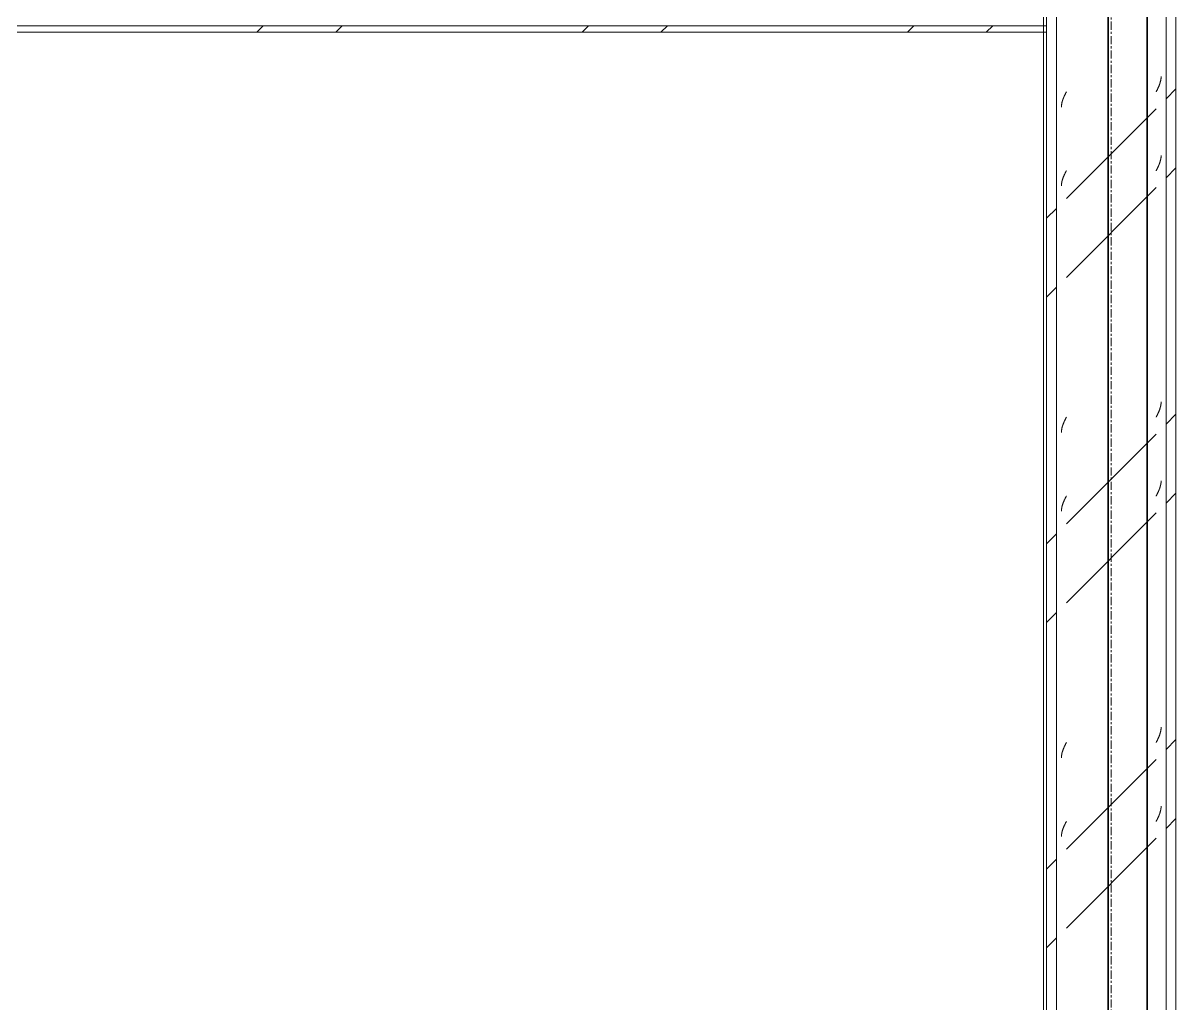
# Model space of a CAD drawing. Header units: centimetres. Extents: x -6741 to 14818, y -293 to 1595.
# Drawn here: x 8670.9 to 8849.1, y 208.7 to 360.3 of the extents above; entities that cross this region are included whole.
import ezdxf

# ---------------------------------------------------------------- set-up
doc = ezdxf.new("R2010")
doc.units = ezdxf.units.CM
doc.linetypes.add('Grid Line', pattern=[2.2225, 1.27, -0.3175, 0.3175, -0.3175])
for name, color, linetype, lineweight in [('I-WALL', 7, 'Continuous', 9), ('S-BEAM', 7, 'Continuous', 9), ('S-COLS', 7, 'Continuous', 9), ('S-GRID', 7, 'Continuous', 9)]:
    doc.layers.add(name, color=color, linetype=linetype, lineweight=lineweight)
pattern_1 = [(45, (50.4, 0), (-25.14472, 25.14472), []), (45, (50.4, 38.1), (-25.14472, 25.14472), [])]

# ---------------------------------------------------------------- blocks, each defined once
blk = doc.blocks.new('PQ_RVR_ARQ-01_ZZ_ZZ_MO_T_A_rvt-3-Elevación Eje 8-9')
at = {"layer": 'I-WALL', "color": 254, "lineweight": 35, "true_color": 0xcccccc}
for p, q in [((-6100.94, 494), (-6100.94, 94)), ((-6094.88, 94), (-6094.88, 494))]:
    blk.add_line(p, q, dxfattribs=at)
at = {"layer": 'I-WALL', "color": 254, "true_color": 0xcccccc}
blk.add_line((-6110.94, 94), (-6110.94, 365.31), dxfattribs=at)
blk = doc.blocks.new('FP_20-Elevación Eje 8-9')
at = {"layer": 'S-COLS', "color": 9, "true_color": 0xc0c0c0}
for p, q in [((-6092.88, 351.09), (-6092.87, 351.13)), ((-6092.87, 351.13), (-6092.86, 351.17)), ((-6092.86, 351.17), (-6092.85, 351.21)), ((-6092.85, 351.21), (-6092.84, 351.24)), ((-6092.84, 351.24), (-6092.83, 351.28)), ((-6092.83, 351.28), (-6092.82, 351.32)), ((-6092.82, 351.32), (-6092.81, 351.36)), ((-6092.81, 351.36), (-6092.8, 351.39)), ((-6092.8, 351.39), (-6092.79, 351.43)), ((-6092.79, 351.47), (-6092.78, 351.5)), ((-6092.79, 351.43), (-6092.79, 351.47)), ((-6092.78, 351.5), (-6092.77, 351.54)), ((-6092.77, 351.58), (-6092.76, 351.62)), ((-6092.77, 351.54), (-6092.77, 351.58)), ((-6092.76, 351.65), (-6092.75, 351.69)), ((-6092.76, 351.62), (-6092.76, 351.65)), ((-6092.75, 351.77), (-6092.74, 351.8)), ((-6092.75, 351.73), (-6092.75, 351.77)), ((-6092.75, 351.69), (-6092.75, 351.73)), ((-6092.74, 351.95), (-6092.74, 351.99)), ((-6092.74, 351.91), (-6092.74, 351.95)), ((-6092.74, 351.88), (-6092.74, 351.91)), ((-6092.74, 351.84), (-6092.74, 351.88)), ((-6092.74, 351.8), (-6092.74, 351.84)), ((-6093.5, 349.64), (-6093.49, 349.68)), ((-6093.49, 349.68), (-6093.47, 349.71)), ((-6093.47, 349.71), (-6093.45, 349.75)), ((-6093.45, 349.75), (-6093.43, 349.79)), ((-6093.43, 349.79), (-6093.41, 349.83)), ((-6093.41, 349.83), (-6093.39, 349.86)), ((-6093.39, 349.86), (-6093.37, 349.9)), ((-6093.37, 349.9), (-6093.35, 349.94)), ((-6093.35, 349.94), (-6093.34, 349.97)), ((-6093.34, 349.97), (-6093.32, 350.01)), ((-6093.32, 350.01), (-6093.3, 350.05)), ((-6093.3, 350.05), (-6093.28, 350.09)), ((-6093.28, 350.09), (-6093.26, 350.12)), ((-6093.26, 350.12), (-6093.25, 350.16)), ((-6093.25, 350.16), (-6093.23, 350.2)), ((-6093.23, 350.2), (-6093.21, 350.24)), ((-6093.21, 350.24), (-6093.19, 350.27)), ((-6093.19, 350.27), (-6093.18, 350.31)), ((-6093.18, 350.31), (-6093.16, 350.35)), ((-6093.16, 350.35), (-6093.14, 350.39)), ((-6093.14, 350.39), (-6093.13, 350.42)), ((-6093.13, 350.42), (-6093.11, 350.46)), ((-6093.11, 350.46), (-6093.09, 350.5)), ((-6093.09, 350.5), (-6093.08, 350.53)), ((-6093.08, 350.53), (-6093.06, 350.57)), ((-6093.06, 350.57), (-6093.05, 350.61)), ((-6093.05, 350.61), (-6093.03, 350.65)), ((-6093.03, 350.65), (-6093.02, 350.68)), ((-6093.02, 350.68), (-6093, 350.72)), ((-6093, 350.72), (-6092.99, 350.76)), ((-6092.99, 350.76), (-6092.97, 350.8)), ((-6092.97, 350.8), (-6092.96, 350.83)), ((-6092.96, 350.83), (-6092.95, 350.87)), ((-6092.95, 350.87), (-6092.94, 350.91)), ((-6092.94, 350.91), (-6092.92, 350.94)), ((-6092.92, 350.94), (-6092.91, 350.98)), ((-6092.91, 350.98), (-6092.9, 351.02)), ((-6092.9, 351.02), (-6092.89, 351.06)), ((-6092.89, 351.06), (-6092.88, 351.09)), ((-6092.96, 338.64), (-6092.95, 338.68)), ((-6092.95, 338.68), (-6092.94, 338.72)), ((-6092.94, 338.72), (-6092.92, 338.76)), ((-6092.92, 338.76), (-6092.91, 338.79)), ((-6092.91, 338.79), (-6092.9, 338.83)), ((-6092.9, 338.83), (-6092.89, 338.87)), ((-6092.89, 338.87), (-6092.88, 338.9)), ((-6092.88, 338.9), (-6092.87, 338.94)), ((-6092.87, 338.94), (-6092.86, 338.98)), ((-6092.86, 338.98), (-6092.85, 339.02)), ((-6092.85, 339.02), (-6092.84, 339.05)), ((-6092.84, 339.05), (-6092.83, 339.09)), ((-6092.83, 339.09), (-6092.82, 339.13)), ((-6092.82, 339.13), (-6092.81, 339.17)), ((-6092.81, 339.17), (-6092.8, 339.2)), ((-6092.8, 339.2), (-6092.79, 339.24)), ((-6092.79, 339.28), (-6092.78, 339.31)), ((-6092.79, 339.24), (-6092.79, 339.28)), ((-6092.78, 339.31), (-6092.77, 339.35)), ((-6092.77, 339.39), (-6092.76, 339.43)), ((-6092.77, 339.35), (-6092.77, 339.39)), ((-6092.76, 339.46), (-6092.75, 339.5)), ((-6092.76, 339.43), (-6092.76, 339.46)), ((-6092.75, 339.58), (-6092.74, 339.61)), ((-6092.75, 339.54), (-6092.75, 339.58)), ((-6092.75, 339.5), (-6092.75, 339.54)), ((-6092.74, 339.76), (-6092.74, 339.8)), ((-6092.74, 339.73), (-6092.74, 339.76)), ((-6092.74, 339.69), (-6092.74, 339.73)), ((-6092.74, 339.65), (-6092.74, 339.69)), ((-6092.74, 339.61), (-6092.74, 339.65)), ((-6093.5, 337.45), (-6093.49, 337.49)), ((-6093.49, 337.49), (-6093.47, 337.52)), ((-6093.47, 337.52), (-6093.45, 337.56)), ((-6093.45, 337.56), (-6093.43, 337.6)), ((-6093.43, 337.6), (-6093.41, 337.64)), ((-6093.41, 337.64), (-6093.39, 337.67)), ((-6093.39, 337.67), (-6093.37, 337.71)), ((-6093.37, 337.71), (-6093.35, 337.75)), ((-6093.35, 337.75), (-6093.34, 337.79)), ((-6093.34, 337.79), (-6093.32, 337.82)), ((-6093.32, 337.82), (-6093.3, 337.86)), ((-6093.3, 337.86), (-6093.28, 337.9)), ((-6093.28, 337.9), (-6093.26, 337.93)), ((-6093.26, 337.93), (-6093.25, 337.97)), ((-6093.25, 337.97), (-6093.23, 338.01)), ((-6093.23, 338.01), (-6093.21, 338.05)), ((-6093.21, 338.05), (-6093.19, 338.08)), ((-6093.19, 338.08), (-6093.18, 338.12)), ((-6093.18, 338.12), (-6093.16, 338.16)), ((-6093.16, 338.16), (-6093.14, 338.2)), ((-6093.14, 338.2), (-6093.13, 338.23)), ((-6093.13, 338.23), (-6093.11, 338.27)), ((-6093.11, 338.27), (-6093.09, 338.31)), ((-6093.09, 338.31), (-6093.08, 338.34)), ((-6093.08, 338.34), (-6093.06, 338.38)), ((-6093.06, 338.38), (-6093.05, 338.42)), ((-6093.05, 338.42), (-6093.03, 338.46)), ((-6093.03, 338.46), (-6093.02, 338.49)), ((-6093.02, 338.49), (-6093, 338.53)), ((-6093, 338.53), (-6092.99, 338.57)), ((-6092.99, 338.57), (-6092.97, 338.61)), ((-6092.97, 338.61), (-6092.96, 338.64)), ((-6092.79, 301.18), (-6092.78, 301.21)), ((-6092.78, 301.21), (-6092.77, 301.25)), ((-6092.77, 301.29), (-6092.76, 301.33)), ((-6092.77, 301.25), (-6092.77, 301.29)), ((-6092.76, 301.36), (-6092.75, 301.4)), ((-6092.76, 301.33), (-6092.76, 301.36)), ((-6092.75, 301.48), (-6092.74, 301.51)), ((-6092.75, 301.44), (-6092.75, 301.48)), ((-6092.75, 301.4), (-6092.75, 301.44)), ((-6092.74, 301.66), (-6092.74, 301.7)), ((-6092.74, 301.63), (-6092.74, 301.66)), ((-6092.74, 301.59), (-6092.74, 301.63)), ((-6092.74, 301.55), (-6092.74, 301.59)), ((-6092.74, 301.51), (-6092.74, 301.55)), ((-6093.47, 299.42), (-6093.45, 299.46)), ((-6093.45, 299.46), (-6093.43, 299.5)), ((-6093.43, 299.5), (-6093.41, 299.54)), ((-6093.41, 299.54), (-6093.39, 299.57)), ((-6093.39, 299.57), (-6093.37, 299.61)), ((-6093.37, 299.61), (-6093.35, 299.65)), ((-6093.35, 299.65), (-6093.34, 299.69)), ((-6093.34, 299.69), (-6093.32, 299.72)), ((-6093.32, 299.72), (-6093.3, 299.76)), ((-6093.3, 299.76), (-6093.28, 299.8)), ((-6093.28, 299.8), (-6093.26, 299.83)), ((-6093.26, 299.83), (-6093.25, 299.87)), ((-6093.25, 299.87), (-6093.23, 299.91)), ((-6093.23, 299.91), (-6093.21, 299.95)), ((-6093.21, 299.95), (-6093.19, 299.98)), ((-6093.19, 299.98), (-6093.18, 300.02)), ((-6093.18, 300.02), (-6093.16, 300.06)), ((-6093.16, 300.06), (-6093.14, 300.1)), ((-6093.14, 300.1), (-6093.13, 300.13)), ((-6093.13, 300.13), (-6093.11, 300.17)), ((-6093.11, 300.17), (-6093.09, 300.21)), ((-6093.09, 300.21), (-6093.08, 300.24)), ((-6093.08, 300.24), (-6093.06, 300.28)), ((-6093.06, 300.28), (-6093.05, 300.32)), ((-6093.05, 300.32), (-6093.03, 300.36)), ((-6093.03, 300.36), (-6093.02, 300.39)), ((-6093.02, 300.39), (-6093, 300.43)), ((-6093, 300.43), (-6092.99, 300.47)), ((-6092.99, 300.47), (-6092.97, 300.51)), ((-6092.97, 300.51), (-6092.96, 300.54)), ((-6092.96, 300.54), (-6092.95, 300.58)), ((-6092.95, 300.58), (-6092.94, 300.62)), ((-6092.94, 300.62), (-6092.92, 300.66)), ((-6092.92, 300.66), (-6092.91, 300.69)), ((-6092.91, 300.69), (-6092.9, 300.73)), ((-6092.9, 300.73), (-6092.89, 300.77)), ((-6092.89, 300.77), (-6092.88, 300.8)), ((-6092.88, 300.8), (-6092.87, 300.84)), ((-6092.87, 300.84), (-6092.86, 300.88)), ((-6092.86, 300.88), (-6092.85, 300.92)), ((-6092.85, 300.92), (-6092.84, 300.95)), ((-6092.84, 300.95), (-6092.83, 300.99)), ((-6092.83, 300.99), (-6092.82, 301.03)), ((-6092.82, 301.03), (-6092.81, 301.07)), ((-6092.81, 301.07), (-6092.8, 301.1)), ((-6092.8, 301.1), (-6092.79, 301.14)), ((-6092.79, 301.14), (-6092.79, 301.18)), ((-6093.5, 299.35), (-6093.49, 299.39)), ((-6093.49, 299.39), (-6093.47, 299.42)), ((-6092.85, 288.73), (-6092.84, 288.76)), ((-6092.84, 288.76), (-6092.83, 288.8)), ((-6092.83, 288.8), (-6092.82, 288.84)), ((-6092.82, 288.84), (-6092.81, 288.88)), ((-6092.81, 288.88), (-6092.8, 288.91)), ((-6092.8, 288.91), (-6092.79, 288.95)), ((-6092.79, 288.99), (-6092.78, 289.03)), ((-6092.79, 288.95), (-6092.79, 288.99)), ((-6092.78, 289.03), (-6092.77, 289.06)), ((-6092.77, 289.1), (-6092.76, 289.14)), ((-6092.77, 289.06), (-6092.77, 289.1)), ((-6092.76, 289.17), (-6092.75, 289.21)), ((-6092.76, 289.14), (-6092.76, 289.17)), ((-6092.75, 289.29), (-6092.74, 289.32)), ((-6092.75, 289.25), (-6092.75, 289.29)), ((-6092.75, 289.21), (-6092.75, 289.25)), ((-6092.74, 289.47), (-6092.74, 289.51)), ((-6092.74, 289.44), (-6092.74, 289.47)), ((-6092.74, 289.4), (-6092.74, 289.44)), ((-6092.74, 289.36), (-6092.74, 289.4)), ((-6092.74, 289.32), (-6092.74, 289.36)), ((-6093.5, 287.16), (-6093.49, 287.2)), ((-6093.49, 287.2), (-6093.47, 287.23)), ((-6093.47, 287.23), (-6093.45, 287.27)), ((-6093.45, 287.27), (-6093.43, 287.31)), ((-6093.43, 287.31), (-6093.41, 287.35)), ((-6093.41, 287.35), (-6093.39, 287.38)), ((-6093.39, 287.38), (-6093.37, 287.42)), ((-6093.37, 287.42), (-6093.35, 287.46)), ((-6093.35, 287.46), (-6093.34, 287.5)), ((-6093.34, 287.5), (-6093.32, 287.53)), ((-6093.32, 287.53), (-6093.3, 287.57)), ((-6093.3, 287.57), (-6093.28, 287.61)), ((-6093.28, 287.61), (-6093.26, 287.65)), ((-6093.26, 287.65), (-6093.25, 287.68)), ((-6093.25, 287.68), (-6093.23, 287.72)), ((-6093.23, 287.72), (-6093.21, 287.76)), ((-6093.21, 287.76), (-6093.19, 287.79)), ((-6093.19, 287.79), (-6093.18, 287.83)), ((-6093.18, 287.83), (-6093.16, 287.87)), ((-6093.16, 287.87), (-6093.14, 287.91)), ((-6093.14, 287.91), (-6093.13, 287.94)), ((-6093.13, 287.94), (-6093.11, 287.98)), ((-6093.11, 287.98), (-6093.09, 288.02)), ((-6093.09, 288.02), (-6093.08, 288.06)), ((-6093.08, 288.06), (-6093.06, 288.09)), ((-6093.06, 288.09), (-6093.05, 288.13)), ((-6093.05, 288.13), (-6093.03, 288.17)), ((-6093.03, 288.17), (-6093.02, 288.2)), ((-6093.02, 288.2), (-6093, 288.24)), ((-6093, 288.24), (-6092.99, 288.28)), ((-6092.99, 288.28), (-6092.97, 288.32)), ((-6092.97, 288.32), (-6092.96, 288.35)), ((-6092.96, 288.35), (-6092.95, 288.39)), ((-6092.95, 288.39), (-6092.94, 288.43)), ((-6092.94, 288.43), (-6092.92, 288.47)), ((-6092.92, 288.47), (-6092.91, 288.5)), ((-6092.91, 288.5), (-6092.9, 288.54)), ((-6092.9, 288.54), (-6092.89, 288.58)), ((-6092.89, 288.58), (-6092.88, 288.62)), ((-6092.88, 288.62), (-6092.87, 288.65)), ((-6092.87, 288.65), (-6092.86, 288.69)), ((-6092.86, 288.69), (-6092.85, 288.73)), ((-6092.74, 251.37), (-6092.74, 251.41)), ((-6092.74, 251.34), (-6092.74, 251.37)), ((-6092.74, 251.3), (-6092.74, 251.34)), ((-6093.28, 249.51), (-6093.26, 249.55)), ((-6093.26, 249.55), (-6093.25, 249.58)), ((-6093.25, 249.58), (-6093.23, 249.62)), ((-6093.23, 249.62), (-6093.21, 249.66)), ((-6093.21, 249.66), (-6093.19, 249.69)), ((-6093.19, 249.69), (-6093.18, 249.73)), ((-6093.18, 249.73), (-6093.16, 249.77)), ((-6093.16, 249.77), (-6093.14, 249.81)), ((-6093.14, 249.81), (-6093.13, 249.84)), ((-6093.13, 249.84), (-6093.11, 249.88)), ((-6093.11, 249.88), (-6093.09, 249.92)), ((-6093.09, 249.92), (-6093.08, 249.96)), ((-6093.08, 249.96), (-6093.06, 249.99)), ((-6093.06, 249.99), (-6093.05, 250.03)), ((-6093.05, 250.03), (-6093.03, 250.07)), ((-6093.03, 250.07), (-6093.02, 250.1)), ((-6093.02, 250.1), (-6093, 250.14)), ((-6093, 250.14), (-6092.99, 250.18)), ((-6092.99, 250.18), (-6092.97, 250.22)), ((-6092.97, 250.22), (-6092.96, 250.25)), ((-6092.96, 250.25), (-6092.95, 250.29)), ((-6092.95, 250.29), (-6092.94, 250.33)), ((-6092.94, 250.33), (-6092.92, 250.37)), ((-6092.92, 250.37), (-6092.91, 250.4)), ((-6092.91, 250.4), (-6092.9, 250.44)), ((-6092.9, 250.44), (-6092.89, 250.48)), ((-6092.89, 250.48), (-6092.88, 250.52)), ((-6092.88, 250.52), (-6092.87, 250.55)), ((-6092.87, 250.55), (-6092.86, 250.59)), ((-6092.86, 250.59), (-6092.85, 250.63)), ((-6092.85, 250.63), (-6092.84, 250.66)), ((-6092.84, 250.66), (-6092.83, 250.7)), ((-6092.83, 250.7), (-6092.82, 250.74)), ((-6092.82, 250.74), (-6092.81, 250.78)), ((-6092.81, 250.78), (-6092.8, 250.81)), ((-6092.8, 250.81), (-6092.79, 250.85)), ((-6092.79, 250.89), (-6092.78, 250.93)), ((-6092.79, 250.85), (-6092.79, 250.89)), ((-6092.78, 250.93), (-6092.77, 250.96)), ((-6092.77, 251), (-6092.76, 251.04)), ((-6092.77, 250.96), (-6092.77, 251)), ((-6092.76, 251.07), (-6092.75, 251.11)), ((-6092.76, 251.04), (-6092.76, 251.07)), ((-6092.75, 251.19), (-6092.74, 251.22)), ((-6092.75, 251.15), (-6092.75, 251.19)), ((-6092.75, 251.11), (-6092.75, 251.15)), ((-6092.74, 251.26), (-6092.74, 251.3)), ((-6092.74, 251.22), (-6092.74, 251.26)), ((-6093.5, 249.06), (-6093.49, 249.1)), ((-6093.49, 249.1), (-6093.47, 249.13)), ((-6093.47, 249.13), (-6093.45, 249.17)), ((-6093.45, 249.17), (-6093.43, 249.21)), ((-6093.43, 249.21), (-6093.41, 249.25)), ((-6093.41, 249.25), (-6093.39, 249.28)), ((-6093.39, 249.28), (-6093.37, 249.32)), ((-6093.37, 249.32), (-6093.35, 249.36)), ((-6093.35, 249.36), (-6093.34, 249.4)), ((-6093.34, 249.4), (-6093.32, 249.43)), ((-6093.32, 249.43), (-6093.3, 249.47)), ((-6093.3, 249.47), (-6093.28, 249.51)), ((-6092.77, 238.81), (-6092.76, 238.85)), ((-6092.76, 238.89), (-6092.75, 238.92)), ((-6092.76, 238.85), (-6092.76, 238.89)), ((-6092.75, 239), (-6092.74, 239.03)), ((-6092.75, 238.96), (-6092.75, 239)), ((-6092.75, 238.92), (-6092.75, 238.96)), ((-6092.74, 239.18), (-6092.74, 239.22)), ((-6092.74, 239.15), (-6092.74, 239.18)), ((-6092.74, 239.11), (-6092.74, 239.15)), ((-6092.74, 239.07), (-6092.74, 239.11)), ((-6092.74, 239.03), (-6092.74, 239.07)), ((-6093.43, 237.02), (-6093.41, 237.06)), ((-6093.41, 237.06), (-6093.39, 237.09)), ((-6093.39, 237.09), (-6093.37, 237.13)), ((-6093.37, 237.13), (-6093.35, 237.17)), ((-6093.35, 237.17), (-6093.34, 237.21)), ((-6093.34, 237.21), (-6093.32, 237.24)), ((-6093.32, 237.24), (-6093.3, 237.28)), ((-6093.3, 237.28), (-6093.28, 237.32)), ((-6093.28, 237.32), (-6093.26, 237.36)), ((-6093.26, 237.36), (-6093.25, 237.39)), ((-6093.25, 237.39), (-6093.23, 237.43)), ((-6093.23, 237.43), (-6093.21, 237.47)), ((-6093.21, 237.47), (-6093.19, 237.5)), ((-6093.19, 237.5), (-6093.18, 237.54)), ((-6093.18, 237.54), (-6093.16, 237.58)), ((-6093.16, 237.58), (-6093.14, 237.62)), ((-6093.14, 237.62), (-6093.13, 237.65)), ((-6093.13, 237.65), (-6093.11, 237.69)), ((-6093.11, 237.69), (-6093.09, 237.73)), ((-6093.09, 237.73), (-6093.08, 237.77)), ((-6093.08, 237.77), (-6093.06, 237.8)), ((-6093.06, 237.8), (-6093.05, 237.84)), ((-6093.05, 237.84), (-6093.03, 237.88)), ((-6093.03, 237.88), (-6093.02, 237.92)), ((-6093.02, 237.92), (-6093, 237.95)), ((-6093, 237.95), (-6092.99, 237.99)), ((-6092.99, 237.99), (-6092.97, 238.03)), ((-6092.97, 238.03), (-6092.96, 238.06)), ((-6092.96, 238.06), (-6092.95, 238.1)), ((-6092.95, 238.1), (-6092.94, 238.14)), ((-6092.94, 238.14), (-6092.92, 238.18)), ((-6092.92, 238.18), (-6092.91, 238.21)), ((-6092.91, 238.21), (-6092.9, 238.25)), ((-6092.9, 238.25), (-6092.89, 238.29)), ((-6092.89, 238.29), (-6092.88, 238.33)), ((-6092.88, 238.33), (-6092.87, 238.36)), ((-6092.87, 238.36), (-6092.86, 238.4)), ((-6092.86, 238.4), (-6092.85, 238.44)), ((-6092.85, 238.44), (-6092.84, 238.47)), ((-6092.84, 238.47), (-6092.83, 238.51)), ((-6092.83, 238.51), (-6092.82, 238.55)), ((-6092.82, 238.55), (-6092.81, 238.59)), ((-6092.81, 238.59), (-6092.8, 238.62)), ((-6092.8, 238.62), (-6092.79, 238.66)), ((-6092.79, 238.7), (-6092.78, 238.74)), ((-6092.79, 238.66), (-6092.79, 238.7)), ((-6092.78, 238.74), (-6092.77, 238.77)), ((-6092.77, 238.77), (-6092.77, 238.81)), ((-6093.5, 236.87), (-6093.49, 236.91)), ((-6093.49, 236.91), (-6093.47, 236.95)), ((-6093.47, 236.95), (-6093.45, 236.98)), ((-6093.45, 236.98), (-6093.43, 237.02))]:
    blk.add_line(p, q, dxfattribs=at)
blk = doc.blocks.new('FP_21-Elevación Eje 8-9')
at = {"layer": 'S-COLS', "color": 9, "true_color": 0xc0c0c0}
for p, q in [((-6107.55, 349.3), (-6107.53, 349.34)), ((-6107.53, 349.34), (-6107.52, 349.38)), ((-6107.52, 349.38), (-6107.5, 349.42)), ((-6107.5, 349.42), (-6107.48, 349.45)), ((-6107.48, 349.45), (-6107.46, 349.49)), ((-6107.46, 349.49), (-6107.44, 349.53)), ((-6107.44, 349.53), (-6107.42, 349.56)), ((-6107.42, 349.56), (-6107.4, 349.6)), ((-6107.4, 349.6), (-6107.38, 349.64)), ((-6108.14, 347.55), (-6108.13, 347.59)), ((-6108.13, 347.66), (-6108.12, 347.7)), ((-6108.13, 347.62), (-6108.13, 347.66)), ((-6108.13, 347.59), (-6108.13, 347.62)), ((-6108.12, 347.7), (-6108.11, 347.74)), ((-6108.11, 347.77), (-6108.1, 347.81)), ((-6108.11, 347.74), (-6108.11, 347.77)), ((-6108.1, 347.81), (-6108.09, 347.85)), ((-6108.09, 347.89), (-6108.08, 347.92)), ((-6108.09, 347.85), (-6108.09, 347.89)), ((-6108.08, 347.92), (-6108.07, 347.96)), ((-6108.07, 347.96), (-6108.06, 348)), ((-6108.06, 348), (-6108.05, 348.03)), ((-6108.05, 348.03), (-6108.04, 348.07)), ((-6108.04, 348.07), (-6108.03, 348.11)), ((-6108.03, 348.11), (-6108.02, 348.15)), ((-6108.02, 348.15), (-6108.01, 348.18)), ((-6108.01, 348.18), (-6108, 348.22)), ((-6108, 348.22), (-6107.99, 348.26)), ((-6107.99, 348.26), (-6107.98, 348.3)), ((-6107.98, 348.3), (-6107.97, 348.33)), ((-6107.97, 348.33), (-6107.95, 348.37)), ((-6107.95, 348.37), (-6107.94, 348.41)), ((-6107.94, 348.41), (-6107.93, 348.45)), ((-6107.93, 348.45), (-6107.91, 348.48)), ((-6107.91, 348.48), (-6107.9, 348.52)), ((-6107.9, 348.52), (-6107.89, 348.56)), ((-6107.89, 348.56), (-6107.87, 348.59)), ((-6107.87, 348.59), (-6107.86, 348.63)), ((-6107.86, 348.63), (-6107.84, 348.67)), ((-6107.84, 348.67), (-6107.83, 348.71)), ((-6107.83, 348.71), (-6107.81, 348.74)), ((-6107.81, 348.74), (-6107.8, 348.78)), ((-6107.8, 348.78), (-6107.78, 348.82)), ((-6107.78, 348.82), (-6107.76, 348.86)), ((-6107.76, 348.86), (-6107.75, 348.89)), ((-6107.75, 348.89), (-6107.73, 348.93)), ((-6107.73, 348.93), (-6107.71, 348.97)), ((-6107.71, 348.97), (-6107.7, 349)), ((-6107.7, 349), (-6107.68, 349.04)), ((-6107.68, 349.04), (-6107.66, 349.08)), ((-6107.66, 349.08), (-6107.64, 349.12)), ((-6107.64, 349.12), (-6107.63, 349.15)), ((-6107.63, 349.15), (-6107.61, 349.19)), ((-6107.61, 349.19), (-6107.59, 349.23)), ((-6107.59, 349.23), (-6107.57, 349.27)), ((-6107.57, 349.27), (-6107.55, 349.3)), ((-6108.15, 347.48), (-6108.14, 347.51)), ((-6108.15, 347.44), (-6108.15, 347.48)), ((-6108.15, 347.4), (-6108.15, 347.44)), ((-6108.15, 347.36), (-6108.15, 347.4)), ((-6108.15, 347.33), (-6108.15, 347.36)), ((-6108.15, 347.29), (-6108.15, 347.33)), ((-6108.14, 347.51), (-6108.14, 347.55)), ((-6107.68, 336.85), (-6107.66, 336.89)), ((-6107.66, 336.89), (-6107.64, 336.93)), ((-6107.64, 336.93), (-6107.63, 336.96)), ((-6107.63, 336.96), (-6107.61, 337)), ((-6107.61, 337), (-6107.59, 337.04)), ((-6107.59, 337.04), (-6107.57, 337.08)), ((-6107.57, 337.08), (-6107.55, 337.11)), ((-6107.55, 337.11), (-6107.53, 337.15)), ((-6107.53, 337.15), (-6107.52, 337.19)), ((-6107.52, 337.19), (-6107.5, 337.23)), ((-6107.5, 337.23), (-6107.48, 337.26)), ((-6107.48, 337.26), (-6107.46, 337.3)), ((-6107.46, 337.3), (-6107.44, 337.34)), ((-6107.44, 337.34), (-6107.42, 337.37)), ((-6107.42, 337.37), (-6107.4, 337.41)), ((-6107.4, 337.41), (-6107.38, 337.45)), ((-6108.15, 335.29), (-6108.14, 335.32)), ((-6108.15, 335.25), (-6108.15, 335.29)), ((-6108.15, 335.21), (-6108.15, 335.25)), ((-6108.15, 335.17), (-6108.15, 335.21)), ((-6108.15, 335.14), (-6108.15, 335.17)), ((-6108.15, 335.1), (-6108.15, 335.14)), ((-6108.14, 335.36), (-6108.13, 335.4)), ((-6108.14, 335.32), (-6108.14, 335.36)), ((-6108.13, 335.47), (-6108.12, 335.51)), ((-6108.13, 335.43), (-6108.13, 335.47)), ((-6108.13, 335.4), (-6108.13, 335.43)), ((-6108.12, 335.51), (-6108.11, 335.55)), ((-6108.11, 335.58), (-6108.1, 335.62)), ((-6108.11, 335.55), (-6108.11, 335.58)), ((-6108.1, 335.62), (-6108.09, 335.66)), ((-6108.09, 335.7), (-6108.08, 335.73)), ((-6108.09, 335.66), (-6108.09, 335.7)), ((-6108.08, 335.73), (-6108.07, 335.77)), ((-6108.07, 335.77), (-6108.06, 335.81)), ((-6108.06, 335.81), (-6108.05, 335.85)), ((-6108.05, 335.85), (-6108.04, 335.88)), ((-6108.04, 335.88), (-6108.03, 335.92)), ((-6108.03, 335.92), (-6108.02, 335.96)), ((-6108.02, 335.96), (-6108.01, 335.99)), ((-6108.01, 335.99), (-6108, 336.03)), ((-6108, 336.03), (-6107.99, 336.07)), ((-6107.99, 336.07), (-6107.98, 336.11)), ((-6107.98, 336.11), (-6107.97, 336.14)), ((-6107.97, 336.14), (-6107.95, 336.18)), ((-6107.95, 336.18), (-6107.94, 336.22)), ((-6107.94, 336.22), (-6107.93, 336.26)), ((-6107.93, 336.26), (-6107.91, 336.29)), ((-6107.91, 336.29), (-6107.9, 336.33)), ((-6107.9, 336.33), (-6107.89, 336.37)), ((-6107.89, 336.37), (-6107.87, 336.4)), ((-6107.87, 336.4), (-6107.86, 336.44)), ((-6107.86, 336.44), (-6107.84, 336.48)), ((-6107.84, 336.48), (-6107.83, 336.52)), ((-6107.83, 336.52), (-6107.81, 336.55)), ((-6107.81, 336.55), (-6107.8, 336.59)), ((-6107.8, 336.59), (-6107.78, 336.63)), ((-6107.78, 336.63), (-6107.76, 336.67)), ((-6107.76, 336.67), (-6107.75, 336.7)), ((-6107.75, 336.7), (-6107.73, 336.74)), ((-6107.73, 336.74), (-6107.71, 336.78)), ((-6107.71, 336.78), (-6107.7, 336.82)), ((-6107.7, 336.82), (-6107.68, 336.85)), ((-6108.08, 297.63), (-6108.07, 297.67)), ((-6108.07, 297.67), (-6108.06, 297.71)), ((-6108.06, 297.71), (-6108.05, 297.75)), ((-6108.05, 297.75), (-6108.04, 297.78)), ((-6108.04, 297.78), (-6108.03, 297.82)), ((-6108.03, 297.82), (-6108.02, 297.86)), ((-6108.02, 297.86), (-6108.01, 297.89)), ((-6108.01, 297.89), (-6108, 297.93)), ((-6108, 297.93), (-6107.99, 297.97)), ((-6107.99, 297.97), (-6107.98, 298.01)), ((-6107.98, 298.01), (-6107.97, 298.04)), ((-6107.97, 298.04), (-6107.95, 298.08)), ((-6107.95, 298.08), (-6107.94, 298.12)), ((-6107.94, 298.12), (-6107.93, 298.16)), ((-6107.93, 298.16), (-6107.91, 298.19)), ((-6107.91, 298.19), (-6107.9, 298.23)), ((-6107.9, 298.23), (-6107.89, 298.27)), ((-6107.89, 298.27), (-6107.87, 298.3)), ((-6107.87, 298.3), (-6107.86, 298.34)), ((-6107.86, 298.34), (-6107.84, 298.38)), ((-6107.84, 298.38), (-6107.83, 298.42)), ((-6107.83, 298.42), (-6107.81, 298.45)), ((-6107.81, 298.45), (-6107.8, 298.49)), ((-6107.8, 298.49), (-6107.78, 298.53)), ((-6107.78, 298.53), (-6107.76, 298.57)), ((-6107.76, 298.57), (-6107.75, 298.6)), ((-6107.75, 298.6), (-6107.73, 298.64)), ((-6107.73, 298.64), (-6107.71, 298.68)), ((-6107.71, 298.68), (-6107.7, 298.72)), ((-6107.7, 298.72), (-6107.68, 298.75)), ((-6107.68, 298.75), (-6107.66, 298.79)), ((-6107.66, 298.79), (-6107.64, 298.83)), ((-6107.64, 298.83), (-6107.63, 298.86)), ((-6107.63, 298.86), (-6107.61, 298.9)), ((-6107.61, 298.9), (-6107.59, 298.94)), ((-6107.59, 298.94), (-6107.57, 298.98)), ((-6107.57, 298.98), (-6107.55, 299.01)), ((-6107.55, 299.01), (-6107.53, 299.05)), ((-6107.53, 299.05), (-6107.52, 299.09)), ((-6107.52, 299.09), (-6107.5, 299.13)), ((-6107.5, 299.13), (-6107.48, 299.16)), ((-6107.48, 299.16), (-6107.46, 299.2)), ((-6107.46, 299.2), (-6107.44, 299.24)), ((-6107.44, 299.24), (-6107.42, 299.27)), ((-6107.42, 299.27), (-6107.4, 299.31)), ((-6107.4, 299.31), (-6107.38, 299.35)), ((-6108.15, 297.19), (-6108.14, 297.22)), ((-6108.15, 297.15), (-6108.15, 297.19)), ((-6108.15, 297.11), (-6108.15, 297.15)), ((-6108.15, 297.07), (-6108.15, 297.11)), ((-6108.15, 297.04), (-6108.15, 297.07)), ((-6108.15, 297), (-6108.15, 297.04)), ((-6108.14, 297.26), (-6108.13, 297.3)), ((-6108.14, 297.22), (-6108.14, 297.26)), ((-6108.13, 297.37), (-6108.12, 297.41)), ((-6108.13, 297.33), (-6108.13, 297.37)), ((-6108.13, 297.3), (-6108.13, 297.33)), ((-6108.12, 297.41), (-6108.11, 297.45)), ((-6108.11, 297.48), (-6108.1, 297.52)), ((-6108.11, 297.45), (-6108.11, 297.48)), ((-6108.1, 297.52), (-6108.09, 297.56)), ((-6108.09, 297.6), (-6108.08, 297.63)), ((-6108.09, 297.56), (-6108.09, 297.6)), ((-6107.5, 286.94), (-6107.48, 286.97)), ((-6107.48, 286.97), (-6107.46, 287.01)), ((-6107.46, 287.01), (-6107.44, 287.05)), ((-6107.44, 287.05), (-6107.42, 287.09)), ((-6107.42, 287.09), (-6107.4, 287.12)), ((-6107.4, 287.12), (-6107.38, 287.16)), ((-6108.13, 285.18), (-6108.12, 285.22)), ((-6108.13, 285.15), (-6108.13, 285.18)), ((-6108.12, 285.22), (-6108.11, 285.26)), ((-6108.11, 285.29), (-6108.1, 285.33)), ((-6108.11, 285.26), (-6108.11, 285.29)), ((-6108.1, 285.33), (-6108.09, 285.37)), ((-6108.09, 285.41), (-6108.08, 285.44)), ((-6108.09, 285.37), (-6108.09, 285.41)), ((-6108.08, 285.44), (-6108.07, 285.48)), ((-6108.07, 285.48), (-6108.06, 285.52)), ((-6108.06, 285.52), (-6108.05, 285.56)), ((-6108.05, 285.56), (-6108.04, 285.59)), ((-6108.04, 285.59), (-6108.03, 285.63)), ((-6108.03, 285.63), (-6108.02, 285.67)), ((-6108.02, 285.67), (-6108.01, 285.71)), ((-6108.01, 285.71), (-6108, 285.74)), ((-6108, 285.74), (-6107.99, 285.78)), ((-6107.99, 285.78), (-6107.98, 285.82)), ((-6107.98, 285.82), (-6107.97, 285.85)), ((-6107.97, 285.85), (-6107.95, 285.89)), ((-6107.95, 285.89), (-6107.94, 285.93)), ((-6107.94, 285.93), (-6107.93, 285.97)), ((-6107.93, 285.97), (-6107.91, 286)), ((-6107.91, 286), (-6107.9, 286.04)), ((-6107.9, 286.04), (-6107.89, 286.08)), ((-6107.89, 286.08), (-6107.87, 286.12)), ((-6107.87, 286.12), (-6107.86, 286.15)), ((-6107.86, 286.15), (-6107.84, 286.19)), ((-6107.84, 286.19), (-6107.83, 286.23)), ((-6107.83, 286.23), (-6107.81, 286.26)), ((-6107.81, 286.26), (-6107.8, 286.3)), ((-6107.8, 286.3), (-6107.78, 286.34)), ((-6107.78, 286.34), (-6107.76, 286.38)), ((-6107.76, 286.38), (-6107.75, 286.41)), ((-6107.75, 286.41), (-6107.73, 286.45)), ((-6107.73, 286.45), (-6107.71, 286.49)), ((-6107.71, 286.49), (-6107.7, 286.53)), ((-6107.7, 286.53), (-6107.68, 286.56)), ((-6107.68, 286.56), (-6107.66, 286.6)), ((-6107.66, 286.6), (-6107.64, 286.64)), ((-6107.64, 286.64), (-6107.63, 286.68)), ((-6107.63, 286.68), (-6107.61, 286.71)), ((-6107.61, 286.71), (-6107.59, 286.75)), ((-6107.59, 286.75), (-6107.57, 286.79)), ((-6107.57, 286.79), (-6107.55, 286.82)), ((-6107.55, 286.82), (-6107.53, 286.86)), ((-6107.53, 286.86), (-6107.52, 286.9)), ((-6107.52, 286.9), (-6107.5, 286.94)), ((-6108.15, 285), (-6108.14, 285.03)), ((-6108.15, 284.96), (-6108.15, 285)), ((-6108.15, 284.92), (-6108.15, 284.96)), ((-6108.15, 284.88), (-6108.15, 284.92)), ((-6108.15, 284.85), (-6108.15, 284.88)), ((-6108.15, 284.81), (-6108.15, 284.85)), ((-6108.14, 285.07), (-6108.13, 285.11)), ((-6108.14, 285.03), (-6108.14, 285.07)), ((-6108.13, 285.11), (-6108.13, 285.15)), ((-6107.98, 247.72), (-6107.97, 247.75)), ((-6107.97, 247.75), (-6107.95, 247.79)), ((-6107.95, 247.79), (-6107.94, 247.83)), ((-6107.94, 247.83), (-6107.93, 247.87)), ((-6107.93, 247.87), (-6107.91, 247.9)), ((-6107.91, 247.9), (-6107.9, 247.94)), ((-6107.9, 247.94), (-6107.89, 247.98)), ((-6107.89, 247.98), (-6107.87, 248.02)), ((-6107.87, 248.02), (-6107.86, 248.05)), ((-6107.86, 248.05), (-6107.84, 248.09)), ((-6107.84, 248.09), (-6107.83, 248.13)), ((-6107.83, 248.13), (-6107.81, 248.16)), ((-6107.81, 248.16), (-6107.8, 248.2)), ((-6107.8, 248.2), (-6107.78, 248.24)), ((-6107.78, 248.24), (-6107.76, 248.28)), ((-6107.76, 248.28), (-6107.75, 248.31)), ((-6107.75, 248.31), (-6107.73, 248.35)), ((-6107.73, 248.35), (-6107.71, 248.39)), ((-6107.71, 248.39), (-6107.7, 248.43)), ((-6107.7, 248.43), (-6107.68, 248.46)), ((-6107.68, 248.46), (-6107.66, 248.5)), ((-6107.66, 248.5), (-6107.64, 248.54)), ((-6107.64, 248.54), (-6107.63, 248.58)), ((-6107.63, 248.58), (-6107.61, 248.61)), ((-6107.61, 248.61), (-6107.59, 248.65)), ((-6107.59, 248.65), (-6107.57, 248.69)), ((-6107.57, 248.69), (-6107.55, 248.72)), ((-6107.55, 248.72), (-6107.53, 248.76)), ((-6107.53, 248.76), (-6107.52, 248.8)), ((-6107.52, 248.8), (-6107.5, 248.84)), ((-6107.5, 248.84), (-6107.48, 248.87)), ((-6107.48, 248.87), (-6107.46, 248.91)), ((-6107.46, 248.91), (-6107.44, 248.95)), ((-6107.44, 248.95), (-6107.42, 248.99)), ((-6107.42, 248.99), (-6107.4, 249.02)), ((-6107.4, 249.02), (-6107.38, 249.06)), ((-6108.15, 246.9), (-6108.14, 246.93)), ((-6108.15, 246.86), (-6108.15, 246.9)), ((-6108.15, 246.82), (-6108.15, 246.86)), ((-6108.15, 246.78), (-6108.15, 246.82)), ((-6108.15, 246.75), (-6108.15, 246.78)), ((-6108.15, 246.71), (-6108.15, 246.75)), ((-6108.14, 246.97), (-6108.13, 247.01)), ((-6108.14, 246.93), (-6108.14, 246.97)), ((-6108.13, 247.08), (-6108.12, 247.12)), ((-6108.13, 247.05), (-6108.13, 247.08)), ((-6108.13, 247.01), (-6108.13, 247.05)), ((-6108.12, 247.12), (-6108.11, 247.16)), ((-6108.11, 247.19), (-6108.1, 247.23)), ((-6108.11, 247.16), (-6108.11, 247.19)), ((-6108.1, 247.23), (-6108.09, 247.27)), ((-6108.09, 247.31), (-6108.08, 247.34)), ((-6108.09, 247.27), (-6108.09, 247.31)), ((-6108.08, 247.34), (-6108.07, 247.38)), ((-6108.07, 247.38), (-6108.06, 247.42)), ((-6108.06, 247.42), (-6108.05, 247.46)), ((-6108.05, 247.46), (-6108.04, 247.49)), ((-6108.04, 247.49), (-6108.03, 247.53)), ((-6108.03, 247.53), (-6108.02, 247.57)), ((-6108.02, 247.57), (-6108.01, 247.61)), ((-6108.01, 247.61), (-6108, 247.64)), ((-6108, 247.64), (-6107.99, 247.68)), ((-6107.99, 247.68), (-6107.98, 247.72)), ((-6108.05, 235.27), (-6108.04, 235.3)), ((-6108.04, 235.3), (-6108.03, 235.34)), ((-6108.03, 235.34), (-6108.02, 235.38)), ((-6108.02, 235.38), (-6108.01, 235.42)), ((-6108.01, 235.42), (-6108, 235.45)), ((-6108, 235.45), (-6107.99, 235.49)), ((-6107.99, 235.49), (-6107.98, 235.53)), ((-6107.98, 235.53), (-6107.97, 235.56)), ((-6107.97, 235.56), (-6107.95, 235.6)), ((-6107.95, 235.6), (-6107.94, 235.64)), ((-6107.94, 235.64), (-6107.93, 235.68)), ((-6107.93, 235.68), (-6107.91, 235.71)), ((-6107.91, 235.71), (-6107.9, 235.75)), ((-6107.9, 235.75), (-6107.89, 235.79)), ((-6107.89, 235.79), (-6107.87, 235.83)), ((-6107.87, 235.83), (-6107.86, 235.86)), ((-6107.86, 235.86), (-6107.84, 235.9)), ((-6107.84, 235.9), (-6107.83, 235.94)), ((-6107.83, 235.94), (-6107.81, 235.98)), ((-6107.81, 235.98), (-6107.8, 236.01)), ((-6107.8, 236.01), (-6107.78, 236.05)), ((-6107.78, 236.05), (-6107.76, 236.09)), ((-6107.76, 236.09), (-6107.75, 236.12)), ((-6107.75, 236.12), (-6107.73, 236.16)), ((-6107.73, 236.16), (-6107.71, 236.2)), ((-6107.71, 236.2), (-6107.7, 236.24)), ((-6107.7, 236.24), (-6107.68, 236.27)), ((-6107.68, 236.27), (-6107.66, 236.31)), ((-6107.66, 236.31), (-6107.64, 236.35)), ((-6107.64, 236.35), (-6107.63, 236.39)), ((-6107.63, 236.39), (-6107.61, 236.42)), ((-6107.61, 236.42), (-6107.59, 236.46)), ((-6107.59, 236.46), (-6107.57, 236.5)), ((-6107.57, 236.5), (-6107.55, 236.53)), ((-6107.55, 236.53), (-6107.53, 236.57)), ((-6107.53, 236.57), (-6107.52, 236.61)), ((-6107.52, 236.61), (-6107.5, 236.65)), ((-6107.5, 236.65), (-6107.48, 236.68)), ((-6107.48, 236.68), (-6107.46, 236.72)), ((-6107.46, 236.72), (-6107.44, 236.76)), ((-6107.44, 236.76), (-6107.42, 236.8)), ((-6107.42, 236.8), (-6107.4, 236.83)), ((-6107.4, 236.83), (-6107.38, 236.87)), ((-6108.15, 234.71), (-6108.14, 234.74)), ((-6108.15, 234.67), (-6108.15, 234.71)), ((-6108.15, 234.63), (-6108.15, 234.67)), ((-6108.15, 234.59), (-6108.15, 234.63)), ((-6108.15, 234.56), (-6108.15, 234.59)), ((-6108.15, 234.52), (-6108.15, 234.56)), ((-6108.14, 234.78), (-6108.13, 234.82)), ((-6108.14, 234.74), (-6108.14, 234.78)), ((-6108.13, 234.89), (-6108.12, 234.93)), ((-6108.13, 234.86), (-6108.13, 234.89)), ((-6108.13, 234.82), (-6108.13, 234.86)), ((-6108.12, 234.93), (-6108.11, 234.97)), ((-6108.11, 235.01), (-6108.1, 235.04)), ((-6108.11, 234.97), (-6108.11, 235.01)), ((-6108.1, 235.04), (-6108.09, 235.08)), ((-6108.09, 235.12), (-6108.08, 235.15)), ((-6108.09, 235.08), (-6108.09, 235.12)), ((-6108.08, 235.15), (-6108.07, 235.19)), ((-6108.07, 235.19), (-6108.06, 235.23)), ((-6108.06, 235.23), (-6108.05, 235.27))]:
    blk.add_line(p, q, dxfattribs=at)
blk = doc.blocks.new('UC-Perfil universal-Pilar - 200 x 200-1745402-Elevación Eje 8-9')
at = {"layer": 'S-COLS', "true_color": 0xc0c0c0}
h = blk.add_hatch(dxfattribs=at)
h.set_pattern_fill('FP_24', color=9, style=0, pattern_type=2)
h.set_pattern_definition(pattern_1)
h.paths.add_polyline_path([(-6108.9, 94), (-6108.9, 933.53), (-6110.44, 933.53), (-6110.44, 94)])
h = blk.add_hatch(dxfattribs=at)
h.set_pattern_fill('FP_24', color=9, style=0, pattern_type=2)
h.set_pattern_definition(pattern_1)
h.paths.add_polyline_path([(-6107.38, 94), (-6093.5, 94), (-6093.5, 933.53), (-6107.38, 933.53), (-6107.38, 263.57)])
h = blk.add_hatch(dxfattribs=at)
h.set_pattern_fill('FP_24', color=9, style=0, pattern_type=2)
h.set_pattern_definition(pattern_1)
h.paths.add_polyline_path([(-6090.44, 94), (-6090.44, 933.53), (-6091.98, 933.53), (-6091.98, 94)])
at = {"layer": 'S-COLS'}
for p, q in [((-6110.44, 933.53), (-6110.44, 94)), ((-6108.9, 933.53), (-6108.9, 94)), ((-6091.98, 933.53), (-6091.98, 94)), ((-6090.44, 933.53), (-6090.44, 94))]:
    blk.add_line(p, q, dxfattribs=at)
for name in ['FP_20-Elevación Eje 8-9', 'FP_21-Elevación Eje 8-9']:
    blk.add_blockref(name, (0, 0), dxfattribs=at)
blk = doc.blocks.new('M_W Shapes - 150 x 200-1837126-Elevación Eje 8-9')
at = {"layer": 'S-BEAM', "true_color": 0xc0c0c0}
h = blk.add_hatch(dxfattribs=at)
h.set_pattern_fill('FP_24', color=9, style=0, pattern_type=2)
h.set_pattern_definition(pattern_1)
h.paths.add_polyline_path([(-6123.92, 358.86), (-6110.45, 358.86), (-6110.45, 359.86), (-6440.44, 359.86), (-6440.44, 358.86), (-6146.71, 358.86)])
at = {"layer": 'S-BEAM'}
for p, q in [((-6440.44, 359.86), (-6110.45, 359.86)), ((-6110.45, 358.86), (-6440.44, 358.86)), ((-6110.45, 359.93), (-6110.45, 359.86))]:
    blk.add_line(p, q, dxfattribs=at)

msp = doc.modelspace()

# ---------------------------------------------------------------- linework, layer by layer
at = {"layer": 'S-GRID', "color": 253, "linetype": 'Grid Line', "true_color": 0xaaaaaa}
msp.add_line((8839.108, -111.953), (8839.108, 1333.489), dxfattribs=at)

# ---------------------------------------------------------------- block references
at = {"lineweight": 5}
msp.add_blockref('PQ_RVR_ARQ-01_ZZ_ZZ_MO_T_A_rvt-3-Elevación Eje 8-9', (14939.553, 0), dxfattribs=at)
at = {"layer": 'S-BEAM'}
msp.add_blockref('M_W Shapes - 150 x 200-1837126-Elevación Eje 8-9', (14939.553, 0), dxfattribs=at)
at = {"layer": 'S-COLS'}
msp.add_blockref('UC-Perfil universal-Pilar - 200 x 200-1745402-Elevación Eje 8-9', (14939.553, 0), dxfattribs=at)

doc.saveas('drawing.dxf')
